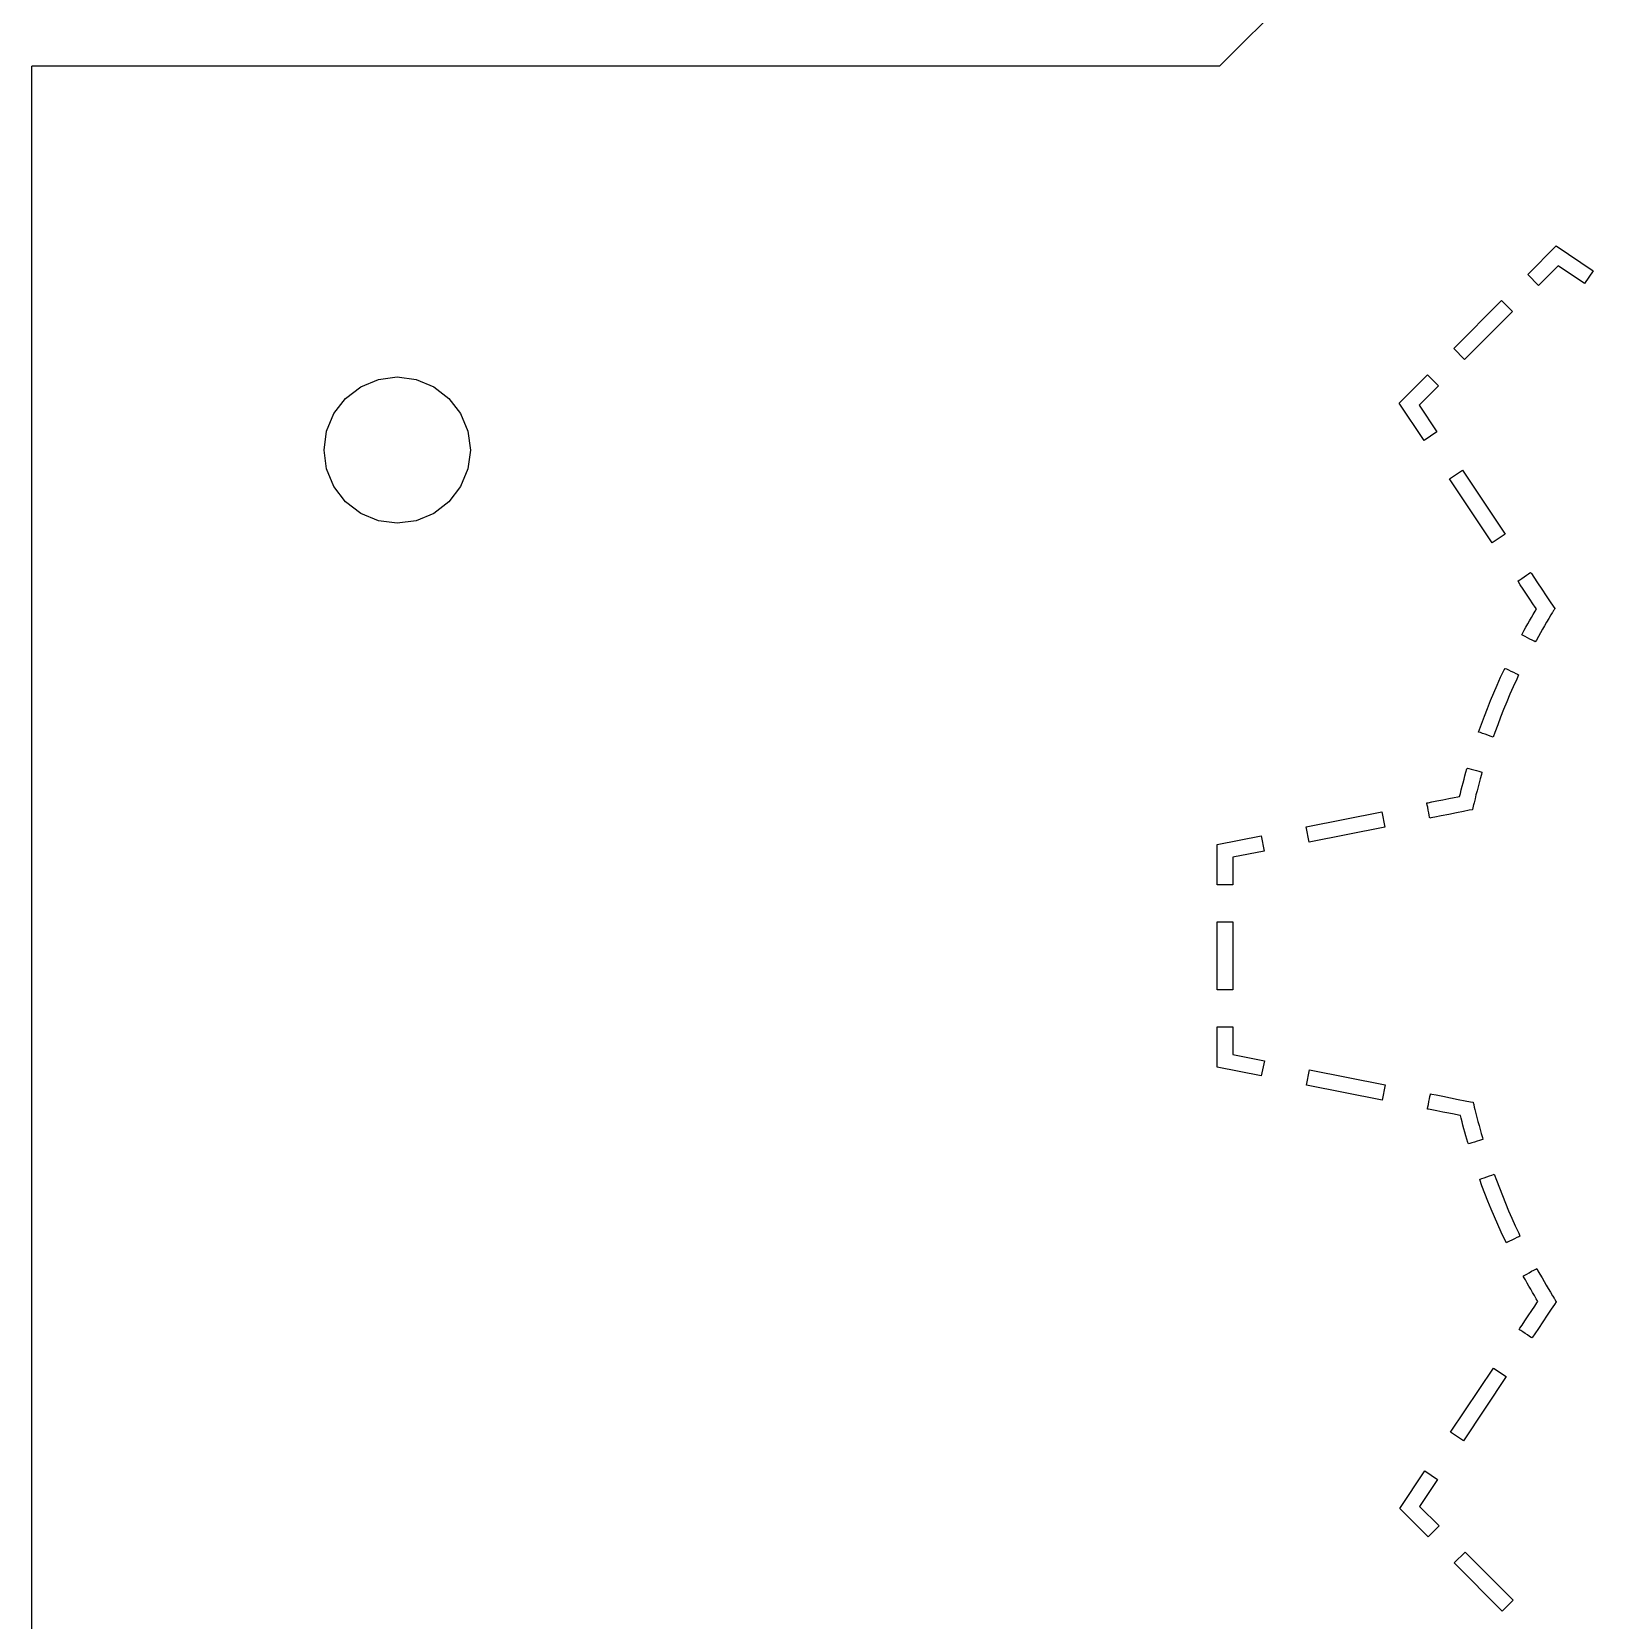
# Model space of a CAD drawing. Header units: metres. Extents: x 1626 to 2192, y 1756 to 2102.
# Drawn here: x 1625.53 to 1668.25, y 2017.23 to 2060.67 of the extents above; entities that cross this region are included whole.
import ezdxf

# ---------------------------------------------------------------- set-up
doc = ezdxf.new("R2010")
doc.units = ezdxf.units.M

msp = doc.modelspace()

# ---------------------------------------------------------------- linework, layer by layer
at = {"layer": 'COMPONENT0'}
for p, q in [((1666.457, 2054.034, 0), (1667.235, 2054.814, 0)), ((1667.235, 2054.814, 0), (1668.251, 2054.133, 0)), ((1667.289, 2054.269, 0), (1666.756, 2053.735, 0)), ((1668.015, 2053.782, 0), (1667.289, 2054.269, 0)), ((1668.251, 2054.133, 0), (1668.015, 2053.782, 0)), ((1666.756, 2053.735, 0), (1666.457, 2054.034, 0)), ((1664.432, 2052.004, 0), (1665.743, 2053.319, 0)), ((1665.743, 2053.319, 0), (1666.043, 2053.02, 0)), ((1666.043, 2053.02, 0), (1664.732, 2051.705, 0)), ((1664.732, 2051.705, 0), (1664.432, 2052.004, 0)), ((1662.941, 2050.509, 0), (1663.719, 2051.289, 0)), ((1663.719, 2051.289, 0), (1664.019, 2050.99, 0)), ((1664.019, 2050.99, 0), (1663.485, 2050.455, 0)), ((1663.621, 2049.489, 0), (1662.941, 2050.509, 0)), ((1663.485, 2050.455, 0), (1663.973, 2049.725, 0)), ((1663.973, 2049.725, 0), (1663.621, 2049.489, 0)), ((1664.32, 2048.444, 0), (1664.672, 2048.679, 0)), ((1665.488, 2046.693, 0), (1664.32, 2048.444, 0)), ((1664.672, 2048.679, 0), (1665.84, 2046.928, 0)), ((1665.84, 2046.928, 0), (1665.488, 2046.693, 0)), ((1666.422, 2045.805, 0), (1666.479, 2045.843, 0)), ((1666.479, 2045.843, 0), (1666.52, 2045.87, 0)), ((1666.52, 2045.87, 0), (1666.538, 2045.882, 0)), ((1666.538, 2045.882, 0), (1666.56, 2045.851, 0)), ((1666.56, 2045.851, 0), (1666.628, 2045.749, 0)), ((1666.186, 2045.647, 0), (1666.201, 2045.657, 0)), ((1666.203, 2045.623, 0), (1666.186, 2045.647, 0)), ((1666.201, 2045.657, 0), (1666.24, 2045.683, 0)), ((1666.255, 2045.544, 0), (1666.203, 2045.623, 0)), ((1666.24, 2045.683, 0), (1666.295, 2045.72, 0)), ((1666.333, 2045.429, 0), (1666.255, 2045.544, 0)), ((1666.295, 2045.72, 0), (1666.358, 2045.762, 0)), ((1666.424, 2045.292, 0), (1666.333, 2045.429, 0)), ((1666.358, 2045.762, 0), (1666.422, 2045.805, 0)), ((1666.628, 2045.749, 0), (1666.728, 2045.599, 0)), ((1666.728, 2045.599, 0), (1666.845, 2045.423, 0)), ((1666.845, 2045.423, 0), (1666.966, 2045.243, 0)), ((1666.517, 2045.153, 0), (1666.424, 2045.292, 0)), ((1666.6, 2045.028, 0), (1666.517, 2045.153, 0)), ((1666.663, 2044.933, 0), (1666.6, 2045.028, 0)), ((1666.966, 2045.243, 0), (1667.074, 2045.08, 0)), ((1667.074, 2045.08, 0), (1667.156, 2044.958, 0)), ((1667.156, 2044.958, 0), (1667.196, 2044.898, 0)), ((1666.457, 2044.476, 0), (1666.507, 2044.563, 0)), ((1666.507, 2044.563, 0), (1666.557, 2044.649, 0)), ((1666.557, 2044.649, 0), (1666.607, 2044.735, 0)), ((1666.607, 2044.735, 0), (1666.658, 2044.821, 0)), ((1666.658, 2044.821, 0), (1666.694, 2044.887, 0)), ((1666.694, 2044.887, 0), (1666.663, 2044.933, 0)), ((1666.974, 2044.524, 0), (1666.917, 2044.426, 0)), ((1667.032, 2044.622, 0), (1666.974, 2044.524, 0)), ((1667.09, 2044.719, 0), (1667.032, 2044.622, 0)), ((1667.128, 2044.78, 0), (1667.09, 2044.719, 0)), ((1667.133, 2044.788, 0), (1667.128, 2044.78, 0)), ((1667.142, 2044.803, 0), (1667.133, 2044.788, 0)), ((1667.154, 2044.823, 0), (1667.142, 2044.803, 0)), ((1667.167, 2044.844, 0), (1667.154, 2044.823, 0)), ((1667.179, 2044.864, 0), (1667.167, 2044.844, 0)), ((1667.19, 2044.881, 0), (1667.179, 2044.864, 0)), ((1667.196, 2044.892, 0), (1667.19, 2044.881, 0)), ((1667.196, 2044.898, 0), (1667.196, 2044.892, 0)), ((1666.301, 2044.18, 0), (1666.313, 2044.216, 0)), ((1666.334, 2044.162, 0), (1666.301, 2044.18, 0)), ((1666.313, 2044.216, 0), (1666.36, 2044.303, 0)), ((1666.386, 2044.134, 0), (1666.334, 2044.162, 0)), ((1666.36, 2044.303, 0), (1666.409, 2044.389, 0)), ((1666.451, 2044.098, 0), (1666.386, 2044.134, 0)), ((1666.409, 2044.389, 0), (1666.457, 2044.476, 0)), ((1666.519, 2044.061, 0), (1666.451, 2044.098, 0)), ((1666.749, 2044.13, 0), (1666.694, 2044.031, 0)), ((1666.804, 2044.229, 0), (1666.749, 2044.13, 0)), ((1666.86, 2044.328, 0), (1666.804, 2044.229, 0)), ((1666.917, 2044.426, 0), (1666.86, 2044.328, 0)), ((1666.583, 2044.027, 0), (1666.519, 2044.061, 0)), ((1666.634, 2043.999, 0), (1666.583, 2044.027, 0)), ((1666.663, 2043.984, 0), (1666.634, 2043.999, 0)), ((1666.694, 2044.031, 0), (1666.663, 2043.984, 0)), ((1665.714, 2043.014, 0), (1665.81, 2043.222, 0)), ((1665.81, 2043.222, 0), (1665.84, 2043.259, 0)), ((1665.84, 2043.259, 0), (1665.877, 2043.242, 0)), ((1665.877, 2043.242, 0), (1665.933, 2043.215, 0)), ((1665.933, 2043.215, 0), (1666, 2043.184, 0)), ((1665.53, 2042.593, 0), (1665.621, 2042.804, 0)), ((1665.621, 2042.804, 0), (1665.714, 2043.014, 0)), ((1666, 2043.184, 0), (1666.07, 2043.151, 0)), ((1666.156, 2042.962, 0), (1666.063, 2042.758, 0)), ((1666.07, 2043.151, 0), (1666.133, 2043.121, 0)), ((1666.133, 2043.121, 0), (1666.183, 2043.098, 0)), ((1666.21, 2043.085, 0), (1666.156, 2042.962, 0)), ((1666.183, 2043.098, 0), (1666.21, 2043.085, 0)), ((1665.356, 2042.166, 0), (1665.441, 2042.38, 0)), ((1665.441, 2042.38, 0), (1665.53, 2042.593, 0)), ((1665.885, 2042.345, 0), (1665.799, 2042.136, 0)), ((1665.973, 2042.552, 0), (1665.885, 2042.345, 0)), ((1666.063, 2042.758, 0), (1665.973, 2042.552, 0)), ((1665.192, 2041.735, 0), (1665.273, 2041.951, 0)), ((1665.273, 2041.951, 0), (1665.356, 2042.166, 0)), ((1665.717, 2041.927, 0), (1665.637, 2041.716, 0)), ((1665.799, 2042.136, 0), (1665.717, 2041.927, 0)), ((1665.115, 2041.518, 0), (1665.192, 2041.735, 0)), ((1665.126, 2041.515, 0), (1665.115, 2041.518, 0)), ((1665.164, 2041.501, 0), (1665.126, 2041.515, 0)), ((1665.223, 2041.481, 0), (1665.164, 2041.501, 0)), ((1665.293, 2041.456, 0), (1665.223, 2041.481, 0)), ((1665.56, 2041.505, 0), (1665.512, 2041.379, 0)), ((1665.637, 2041.716, 0), (1665.56, 2041.505, 0)), ((1665.366, 2041.431, 0), (1665.293, 2041.456, 0)), ((1665.432, 2041.407, 0), (1665.366, 2041.431, 0)), ((1665.484, 2041.389, 0), (1665.432, 2041.407, 0)), ((1665.512, 2041.379, 0), (1665.484, 2041.389, 0)), ((1664.69, 2040.13, 0), (1664.716, 2040.226, 0)), ((1664.716, 2040.226, 0), (1664.742, 2040.322, 0)), ((1664.742, 2040.322, 0), (1664.768, 2040.417, 0)), ((1664.768, 2040.417, 0), (1664.795, 2040.513, 0)), ((1664.795, 2040.513, 0), (1664.812, 2040.534, 0)), ((1664.812, 2040.534, 0), (1664.851, 2040.523, 0)), ((1664.851, 2040.523, 0), (1664.91, 2040.506, 0)), ((1664.91, 2040.506, 0), (1664.982, 2040.485, 0)), ((1664.982, 2040.485, 0), (1665.057, 2040.463, 0)), ((1665.057, 2040.463, 0), (1665.125, 2040.444, 0)), ((1665.125, 2040.444, 0), (1665.178, 2040.429, 0)), ((1665.159, 2040.242, 0), (1665.129, 2040.133, 0)), ((1665.19, 2040.352, 0), (1665.159, 2040.242, 0)), ((1665.178, 2040.429, 0), (1665.206, 2040.42, 0)), ((1665.206, 2040.42, 0), (1665.19, 2040.352, 0)), ((1664.3, 2039.698, 0), (1664.444, 2039.727, 0)), ((1664.444, 2039.727, 0), (1664.549, 2039.748, 0)), ((1664.549, 2039.748, 0), (1664.595, 2039.757, 0)), ((1664.595, 2039.757, 0), (1664.617, 2039.841, 0)), ((1664.617, 2039.841, 0), (1664.641, 2039.937, 0)), ((1664.641, 2039.937, 0), (1664.665, 2040.034, 0)), ((1664.665, 2040.034, 0), (1664.69, 2040.13, 0)), ((1665.043, 2039.803, 0), (1665.016, 2039.693, 0)), ((1665.071, 2039.913, 0), (1665.043, 2039.803, 0)), ((1665.1, 2040.023, 0), (1665.071, 2039.913, 0)), ((1665.129, 2040.133, 0), (1665.1, 2040.023, 0)), ((1660.4, 2038.923, 0), (1662.464, 2039.333, 0)), ((1662.464, 2039.333, 0), (1662.547, 2038.918, 0)), ((1663.697, 2039.578, 0), (1663.735, 2039.586, 0)), ((1663.7, 2039.565, 0), (1663.697, 2039.578, 0)), ((1663.709, 2039.522, 0), (1663.7, 2039.565, 0)), ((1663.721, 2039.459, 0), (1663.709, 2039.522, 0)), ((1663.736, 2039.385, 0), (1663.721, 2039.459, 0)), ((1663.735, 2039.586, 0), (1663.834, 2039.605, 0)), ((1663.751, 2039.309, 0), (1663.736, 2039.385, 0)), ((1663.765, 2039.241, 0), (1663.751, 2039.309, 0)), ((1663.834, 2039.605, 0), (1663.975, 2039.633, 0)), ((1663.975, 2039.633, 0), (1664.136, 2039.666, 0)), ((1664.136, 2039.666, 0), (1664.3, 2039.698, 0)), ((1664.509, 2039.308, 0), (1664.296, 2039.266, 0)), ((1664.705, 2039.347, 0), (1664.509, 2039.308, 0)), ((1664.857, 2039.377, 0), (1664.705, 2039.347, 0)), ((1664.939, 2039.393, 0), (1664.857, 2039.377, 0)), ((1664.946, 2039.397, 0), (1664.939, 2039.393, 0)), ((1664.949, 2039.409, 0), (1664.946, 2039.397, 0)), ((1664.953, 2039.427, 0), (1664.949, 2039.409, 0)), ((1664.959, 2039.451, 0), (1664.953, 2039.427, 0)), ((1664.964, 2039.475, 0), (1664.959, 2039.451, 0)), ((1664.97, 2039.498, 0), (1664.964, 2039.475, 0)), ((1664.974, 2039.516, 0), (1664.97, 2039.498, 0)), ((1664.976, 2039.526, 0), (1664.974, 2039.516, 0)), ((1664.99, 2039.583, 0), (1664.976, 2039.526, 0)), ((1665.016, 2039.693, 0), (1664.99, 2039.583, 0)), ((1660.483, 2038.508, 0), (1660.4, 2038.923, 0)), ((1662.547, 2038.918, 0), (1660.483, 2038.508, 0)), ((1663.775, 2039.19, 0), (1663.765, 2039.241, 0)), ((1663.78, 2039.164, 0), (1663.775, 2039.19, 0)), ((1663.808, 2039.169, 0), (1663.78, 2039.164, 0)), ((1663.919, 2039.191, 0), (1663.808, 2039.169, 0)), ((1664.09, 2039.225, 0), (1663.919, 2039.191, 0)), ((1664.296, 2039.266, 0), (1664.09, 2039.225, 0)), ((1657.964, 2038.439, 0), (1659.167, 2038.678, 0)), ((1657.964, 2037.336, 0), (1657.964, 2038.439, 0)), ((1659.167, 2038.678, 0), (1659.249, 2038.263, 0)), ((1659.249, 2038.263, 0), (1658.388, 2038.092, 0)), ((1658.388, 2038.092, 0), (1658.388, 2037.336, 0)), ((1658.388, 2037.336, 0), (1657.964, 2037.336, 0)), ((1657.964, 2034.465, 0), (1657.964, 2036.324, 0)), ((1657.964, 2036.324, 0), (1658.388, 2036.324, 0)), ((1658.388, 2036.324, 0), (1658.388, 2034.465, 0)), ((1658.388, 2034.465, 0), (1657.964, 2034.465, 0)), ((1657.964, 2032.35, 0), (1657.964, 2033.453, 0)), ((1657.964, 2033.453, 0), (1658.388, 2033.453, 0)), ((1658.388, 2033.453, 0), (1658.388, 2032.697, 0)), ((1659.169, 2032.111, 0), (1657.964, 2032.35, 0)), ((1658.388, 2032.697, 0), (1659.252, 2032.526, 0)), ((1659.252, 2032.526, 0), (1659.169, 2032.111, 0)), ((1660.408, 2031.864, 0), (1660.49, 2032.28, 0)), ((1660.49, 2032.28, 0), (1662.56, 2031.869, 0)), ((1662.477, 2031.453, 0), (1660.408, 2031.864, 0)), ((1662.56, 2031.869, 0), (1662.477, 2031.453, 0)), ((1663.756, 2031.41, 0), (1663.771, 2031.485, 0)), ((1663.771, 2031.485, 0), (1663.784, 2031.552, 0)), ((1663.784, 2031.552, 0), (1663.794, 2031.601, 0)), ((1663.794, 2031.601, 0), (1663.798, 2031.622, 0)), ((1663.798, 2031.622, 0), (1663.836, 2031.615, 0)), ((1663.836, 2031.615, 0), (1663.956, 2031.591, 0)), ((1663.956, 2031.591, 0), (1664.133, 2031.556, 0)), ((1664.133, 2031.556, 0), (1664.342, 2031.514, 0)), ((1664.342, 2031.514, 0), (1664.555, 2031.472, 0)), ((1664.555, 2031.472, 0), (1664.747, 2031.434, 0)), ((1663.716, 2031.207, 0), (1663.719, 2031.225, 0)), ((1663.745, 2031.201, 0), (1663.716, 2031.207, 0)), ((1663.719, 2031.225, 0), (1663.728, 2031.27, 0)), ((1663.728, 2031.27, 0), (1663.741, 2031.335, 0)), ((1663.741, 2031.335, 0), (1663.756, 2031.41, 0)), ((1663.838, 2031.183, 0), (1663.745, 2031.201, 0)), ((1663.975, 2031.156, 0), (1663.838, 2031.183, 0)), ((1664.136, 2031.124, 0), (1663.975, 2031.156, 0)), ((1664.3, 2031.091, 0), (1664.136, 2031.124, 0)), ((1664.448, 2031.062, 0), (1664.3, 2031.091, 0)), ((1664.56, 2031.039, 0), (1664.448, 2031.062, 0)), ((1664.615, 2031.028, 0), (1664.56, 2031.039, 0)), ((1664.747, 2031.434, 0), (1664.891, 2031.405, 0)), ((1664.891, 2031.405, 0), (1664.963, 2031.391, 0)), ((1664.963, 2031.391, 0), (1664.967, 2031.387, 0)), ((1664.967, 2031.387, 0), (1664.97, 2031.375, 0)), ((1664.97, 2031.375, 0), (1664.974, 2031.355, 0)), ((1664.974, 2031.355, 0), (1664.98, 2031.332, 0)), ((1664.98, 2031.332, 0), (1664.986, 2031.308, 0)), ((1664.986, 2031.308, 0), (1664.991, 2031.286, 0)), ((1664.991, 2031.286, 0), (1664.995, 2031.268, 0)), ((1664.995, 2031.268, 0), (1664.997, 2031.259, 0)), ((1664.997, 2031.259, 0), (1665.014, 2031.19, 0)), ((1665.014, 2031.19, 0), (1665.041, 2031.081, 0)), ((1665.041, 2031.081, 0), (1665.069, 2030.971, 0)), ((1664.636, 2030.956, 0), (1664.615, 2031.028, 0)), ((1664.66, 2030.86, 0), (1664.636, 2030.956, 0)), ((1664.685, 2030.764, 0), (1664.66, 2030.86, 0)), ((1664.71, 2030.669, 0), (1664.685, 2030.764, 0)), ((1664.736, 2030.573, 0), (1664.71, 2030.669, 0)), ((1665.069, 2030.971, 0), (1665.097, 2030.862, 0)), ((1665.097, 2030.862, 0), (1665.126, 2030.752, 0)), ((1665.126, 2030.752, 0), (1665.156, 2030.643, 0)), ((1665.156, 2030.643, 0), (1665.187, 2030.535, 0)), ((1664.763, 2030.478, 0), (1664.736, 2030.573, 0)), ((1664.79, 2030.383, 0), (1664.763, 2030.478, 0)), ((1664.817, 2030.288, 0), (1664.79, 2030.383, 0)), ((1664.834, 2030.255, 0), (1664.817, 2030.288, 0)), ((1664.87, 2030.265, 0), (1664.834, 2030.255, 0)), ((1664.927, 2030.282, 0), (1664.87, 2030.265, 0)), ((1664.998, 2030.303, 0), (1664.927, 2030.282, 0)), ((1665.072, 2030.325, 0), (1664.998, 2030.303, 0)), ((1665.142, 2030.345, 0), (1665.072, 2030.325, 0)), ((1665.197, 2030.362, 0), (1665.142, 2030.345, 0)), ((1665.187, 2030.535, 0), (1665.218, 2030.426, 0)), ((1665.229, 2030.371, 0), (1665.197, 2030.362, 0)), ((1665.218, 2030.426, 0), (1665.229, 2030.371, 0)), ((1665.161, 2029.287, 0), (1665.204, 2029.303, 0)), ((1665.204, 2029.303, 0), (1665.265, 2029.325, 0)), ((1665.265, 2029.325, 0), (1665.336, 2029.35, 0)), ((1665.336, 2029.35, 0), (1665.408, 2029.376, 0)), ((1665.408, 2029.376, 0), (1665.472, 2029.399, 0)), ((1665.472, 2029.399, 0), (1665.52, 2029.416, 0)), ((1665.52, 2029.416, 0), (1665.542, 2029.424, 0)), ((1665.542, 2029.424, 0), (1665.604, 2029.257, 0)), ((1665.144, 2029.282, 0), (1665.161, 2029.287, 0)), ((1665.206, 2029.11, 0), (1665.144, 2029.282, 0)), ((1665.287, 2028.896, 0), (1665.206, 2029.11, 0)), ((1665.37, 2028.683, 0), (1665.287, 2028.896, 0)), ((1665.604, 2029.257, 0), (1665.682, 2029.048, 0)), ((1665.682, 2029.048, 0), (1665.764, 2028.84, 0)), ((1665.457, 2028.471, 0), (1665.37, 2028.683, 0)), ((1665.546, 2028.259, 0), (1665.457, 2028.471, 0)), ((1665.764, 2028.84, 0), (1665.848, 2028.632, 0)), ((1665.848, 2028.632, 0), (1665.935, 2028.425, 0)), ((1665.637, 2028.049, 0), (1665.546, 2028.259, 0)), ((1665.731, 2027.839, 0), (1665.637, 2028.049, 0)), ((1665.935, 2028.425, 0), (1666.024, 2028.22, 0)), ((1666.024, 2028.22, 0), (1666.116, 2028.016, 0)), ((1666.116, 2028.016, 0), (1666.211, 2027.813, 0)), ((1665.828, 2027.632, 0), (1665.731, 2027.839, 0)), ((1665.873, 2027.552, 0), (1665.828, 2027.632, 0)), ((1665.905, 2027.567, 0), (1665.873, 2027.552, 0)), ((1665.958, 2027.593, 0), (1665.905, 2027.567, 0)), ((1666.023, 2027.624, 0), (1665.958, 2027.593, 0)), ((1666.093, 2027.657, 0), (1666.023, 2027.624, 0)), ((1666.158, 2027.689, 0), (1666.093, 2027.657, 0)), ((1666.211, 2027.714, 0), (1666.158, 2027.689, 0)), ((1666.211, 2027.813, 0), (1666.243, 2027.729, 0)), ((1666.243, 2027.729, 0), (1666.211, 2027.714, 0)), ((1666.378, 2026.665, 0), (1666.433, 2026.695, 0)), ((1666.433, 2026.695, 0), (1666.498, 2026.731, 0)), ((1666.498, 2026.731, 0), (1666.566, 2026.769, 0)), ((1666.566, 2026.769, 0), (1666.629, 2026.803, 0)), ((1666.629, 2026.803, 0), (1666.677, 2026.829, 0)), ((1666.677, 2026.829, 0), (1666.703, 2026.844, 0)), ((1666.703, 2026.844, 0), (1666.739, 2026.784, 0)), ((1666.739, 2026.784, 0), (1666.794, 2026.686, 0)), ((1666.343, 2026.646, 0), (1666.378, 2026.665, 0)), ((1666.346, 2026.62, 0), (1666.343, 2026.646, 0)), ((1666.394, 2026.534, 0), (1666.346, 2026.62, 0)), ((1666.442, 2026.448, 0), (1666.394, 2026.534, 0)), ((1666.491, 2026.362, 0), (1666.442, 2026.448, 0)), ((1666.54, 2026.276, 0), (1666.491, 2026.362, 0)), ((1666.59, 2026.191, 0), (1666.54, 2026.276, 0)), ((1666.794, 2026.686, 0), (1666.849, 2026.587, 0)), ((1666.849, 2026.587, 0), (1666.906, 2026.49, 0)), ((1666.906, 2026.49, 0), (1666.963, 2026.392, 0)), ((1666.963, 2026.392, 0), (1667.021, 2026.294, 0)), ((1667.021, 2026.294, 0), (1667.079, 2026.197, 0)), ((1666.64, 2026.106, 0), (1666.59, 2026.191, 0)), ((1666.691, 2026.02, 0), (1666.64, 2026.106, 0)), ((1666.649, 2025.816, 0), (1666.709, 2025.906, 0)), ((1666.736, 2025.946, 0), (1666.691, 2026.02, 0)), ((1666.709, 2025.906, 0), (1666.736, 2025.946, 0)), ((1667.079, 2026.197, 0), (1667.138, 2026.101, 0)), ((1667.188, 2025.861, 0), (1667.102, 2025.732, 0)), ((1667.138, 2026.101, 0), (1667.168, 2026.051, 0)), ((1667.168, 2026.051, 0), (1667.174, 2026.042, 0)), ((1667.174, 2026.042, 0), (1667.183, 2026.027, 0)), ((1667.183, 2026.027, 0), (1667.196, 2026.007, 0)), ((1667.235, 2025.931, 0), (1667.188, 2025.861, 0)), ((1667.196, 2026.007, 0), (1667.209, 2025.986, 0)), ((1667.209, 2025.986, 0), (1667.221, 2025.965, 0)), ((1667.221, 2025.965, 0), (1667.231, 2025.949, 0)), ((1667.231, 2025.949, 0), (1667.238, 2025.939, 0)), ((1667.238, 2025.939, 0), (1667.235, 2025.931, 0)), ((1666.302, 2025.296, 0), (1666.382, 2025.416, 0)), ((1666.382, 2025.416, 0), (1666.474, 2025.554, 0)), ((1666.474, 2025.554, 0), (1666.567, 2025.693, 0)), ((1666.567, 2025.693, 0), (1666.649, 2025.816, 0)), ((1666.991, 2025.565, 0), (1666.869, 2025.383, 0)), ((1667.102, 2025.732, 0), (1666.991, 2025.565, 0)), ((1666.224, 2025.179, 0), (1666.245, 2025.211, 0)), ((1666.235, 2025.172, 0), (1666.224, 2025.179, 0)), ((1666.271, 2025.148, 0), (1666.235, 2025.172, 0)), ((1666.245, 2025.211, 0), (1666.302, 2025.296, 0)), ((1666.325, 2025.112, 0), (1666.271, 2025.148, 0)), ((1666.388, 2025.07, 0), (1666.325, 2025.112, 0)), ((1666.452, 2025.027, 0), (1666.388, 2025.07, 0)), ((1666.51, 2024.988, 0), (1666.452, 2025.027, 0)), ((1666.554, 2024.959, 0), (1666.51, 2024.988, 0)), ((1666.575, 2024.945, 0), (1666.554, 2024.959, 0)), ((1666.592, 2024.968, 0), (1666.575, 2024.945, 0)), ((1666.655, 2025.063, 0), (1666.592, 2024.968, 0)), ((1666.752, 2025.208, 0), (1666.655, 2025.063, 0)), ((1666.869, 2025.383, 0), (1666.752, 2025.208, 0)), ((1664.345, 2022.365, 0), (1665.519, 2024.124, 0)), ((1665.519, 2024.124, 0), (1665.872, 2023.889, 0)), ((1665.872, 2023.889, 0), (1664.697, 2022.13, 0)), ((1664.697, 2022.13, 0), (1664.345, 2022.365, 0)), ((1662.957, 2020.286, 0), (1663.64, 2021.31, 0)), ((1663.993, 2021.075, 0), (1663.501, 2020.34, 0)), ((1663.64, 2021.31, 0), (1663.993, 2021.075, 0)), ((1663.735, 2019.506, 0), (1662.957, 2020.286, 0)), ((1663.501, 2020.34, 0), (1664.035, 2019.805, 0)), ((1664.035, 2019.805, 0), (1663.735, 2019.506, 0)), ((1664.448, 2018.791, 0), (1664.748, 2019.089, 0)), ((1664.748, 2019.089, 0), (1666.06, 2017.774, 0)), ((1665.76, 2017.476, 0), (1664.448, 2018.791, 0)), ((1666.06, 2017.774, 0), (1665.76, 2017.476, 0))]:
    msp.add_line(p, q, dxfattribs=at)
at = {"layer": 'Layer0'}
for p, q in [((1668.028, 2069.73, 0), (1658.029, 2059.73, 0)), ((1658.029, 2059.73, 0), (1625.528, 2059.73, 0)), ((1625.528, 1798.73, 0), (1625.528, 2059.73, 0)), ((1634.528, 2050.962, 0), (1635.011, 2051.162, 0)), ((1635.011, 2051.162, 0), (1635.528, 2051.23, 0)), ((1635.528, 2051.23, 0), (1636.046, 2051.162, 0)), ((1636.046, 2051.162, 0), (1636.528, 2050.962, 0)), ((1633.796, 2050.23, 0), (1634.114, 2050.644, 0)), ((1634.114, 2050.644, 0), (1634.528, 2050.962, 0)), ((1636.528, 2050.962, 0), (1636.943, 2050.644, 0)), ((1636.943, 2050.644, 0), (1637.261, 2050.23, 0)), ((1633.597, 2049.747, 0), (1633.796, 2050.23, 0)), ((1637.261, 2050.23, 0), (1637.46, 2049.747, 0)), ((1633.528, 2049.23, 0), (1633.597, 2049.747, 0)), ((1637.46, 2049.747, 0), (1637.528, 2049.23, 0)), ((1633.597, 2048.712, 0), (1633.528, 2049.23, 0)), ((1637.528, 2049.23, 0), (1637.46, 2048.712, 0)), ((1633.796, 2048.23, 0), (1633.597, 2048.712, 0)), ((1637.46, 2048.712, 0), (1637.261, 2048.23, 0)), ((1634.114, 2047.816, 0), (1633.796, 2048.23, 0)), ((1637.261, 2048.23, 0), (1636.943, 2047.816, 0)), ((1634.528, 2047.498, 0), (1634.114, 2047.816, 0)), ((1636.943, 2047.816, 0), (1636.528, 2047.498, 0)), ((1635.011, 2047.298, 0), (1634.528, 2047.498, 0)), ((1635.528, 2047.23, 0), (1635.011, 2047.298, 0)), ((1636.046, 2047.298, 0), (1635.528, 2047.23, 0)), ((1636.528, 2047.498, 0), (1636.046, 2047.298, 0))]:
    msp.add_line(p, q, dxfattribs=at)

doc.saveas('drawing.dxf')
